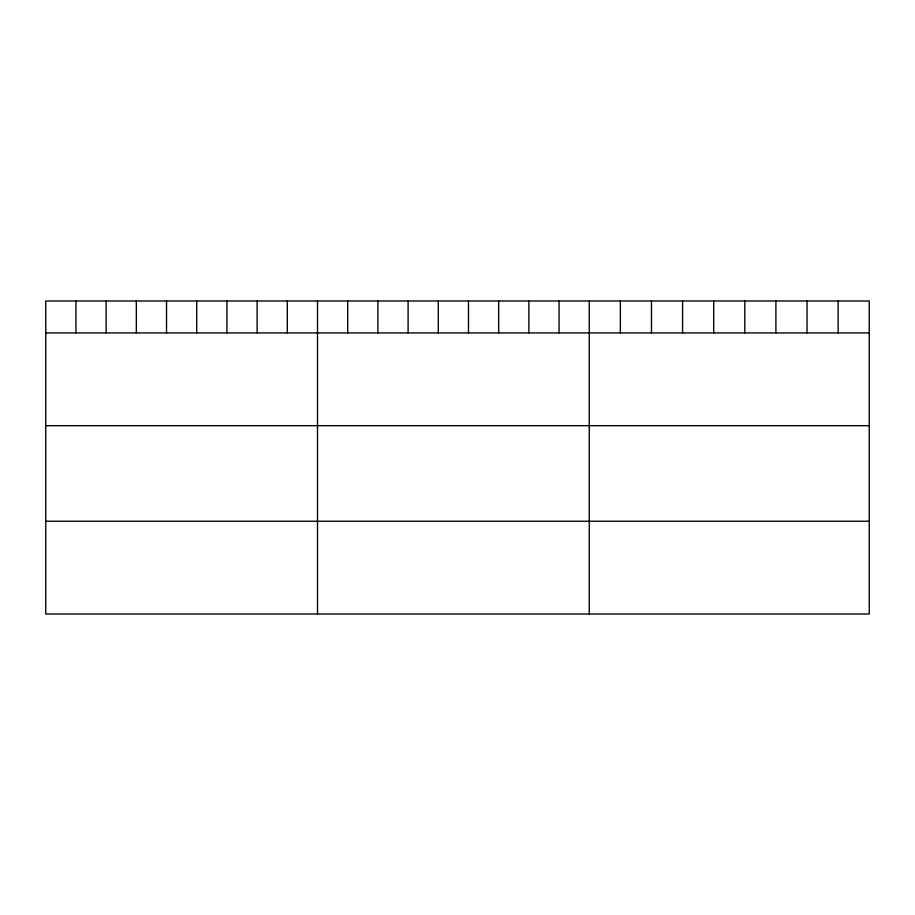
<?xml version="1.0" encoding="UTF-8"?>
<svg xmlns="http://www.w3.org/2000/svg" width="915" height="915" viewBox="0 0 915 915"><rect width="100%" height="100%" fill="white"/><g stroke="black" fill="none" stroke-linecap="round" stroke-linejoin="round"><path stroke-width="1.37" d="M869.25 332.923L869.25 613.999L45.75 613.999L45.75 301.001L869.25 301.001L869.25 332.923L45.75 332.923M45.75 425.681L869.25 425.681M45.75 521.241L869.25 521.241M838.14 301.001L838.14 332.923M807.03 301.001L807.03 332.923M775.92 301.001L775.92 332.923M744.81 301.001L744.81 332.923M713.7 301.001L713.7 332.923M682.59 301.001L682.59 332.923M651.48 301.001L651.48 332.923M620.37 301.001L620.37 332.923M589.26 301.001L589.26 613.999M559.065 301.001L559.065 332.923M528.87 301.001L528.87 332.923M498.675 301.001L498.675 332.923M468.48 301.001L468.48 332.923M438.285 301.001L438.285 332.923M408.09 301.001L408.09 332.923M377.895 301.001L377.895 332.923M347.7 301.001L347.7 332.923M317.505 301.001L317.505 613.999M287.31 301.001L287.31 332.923M257.115 301.001L257.115 332.923M226.92 301.001L226.92 332.923M196.725 301.001L196.725 332.923M166.53 301.001L166.53 332.923M136.335 301.001L136.335 332.923M106.14 301.001L106.14 332.923M75.945 301.001L75.945 332.923"/></g></svg>
